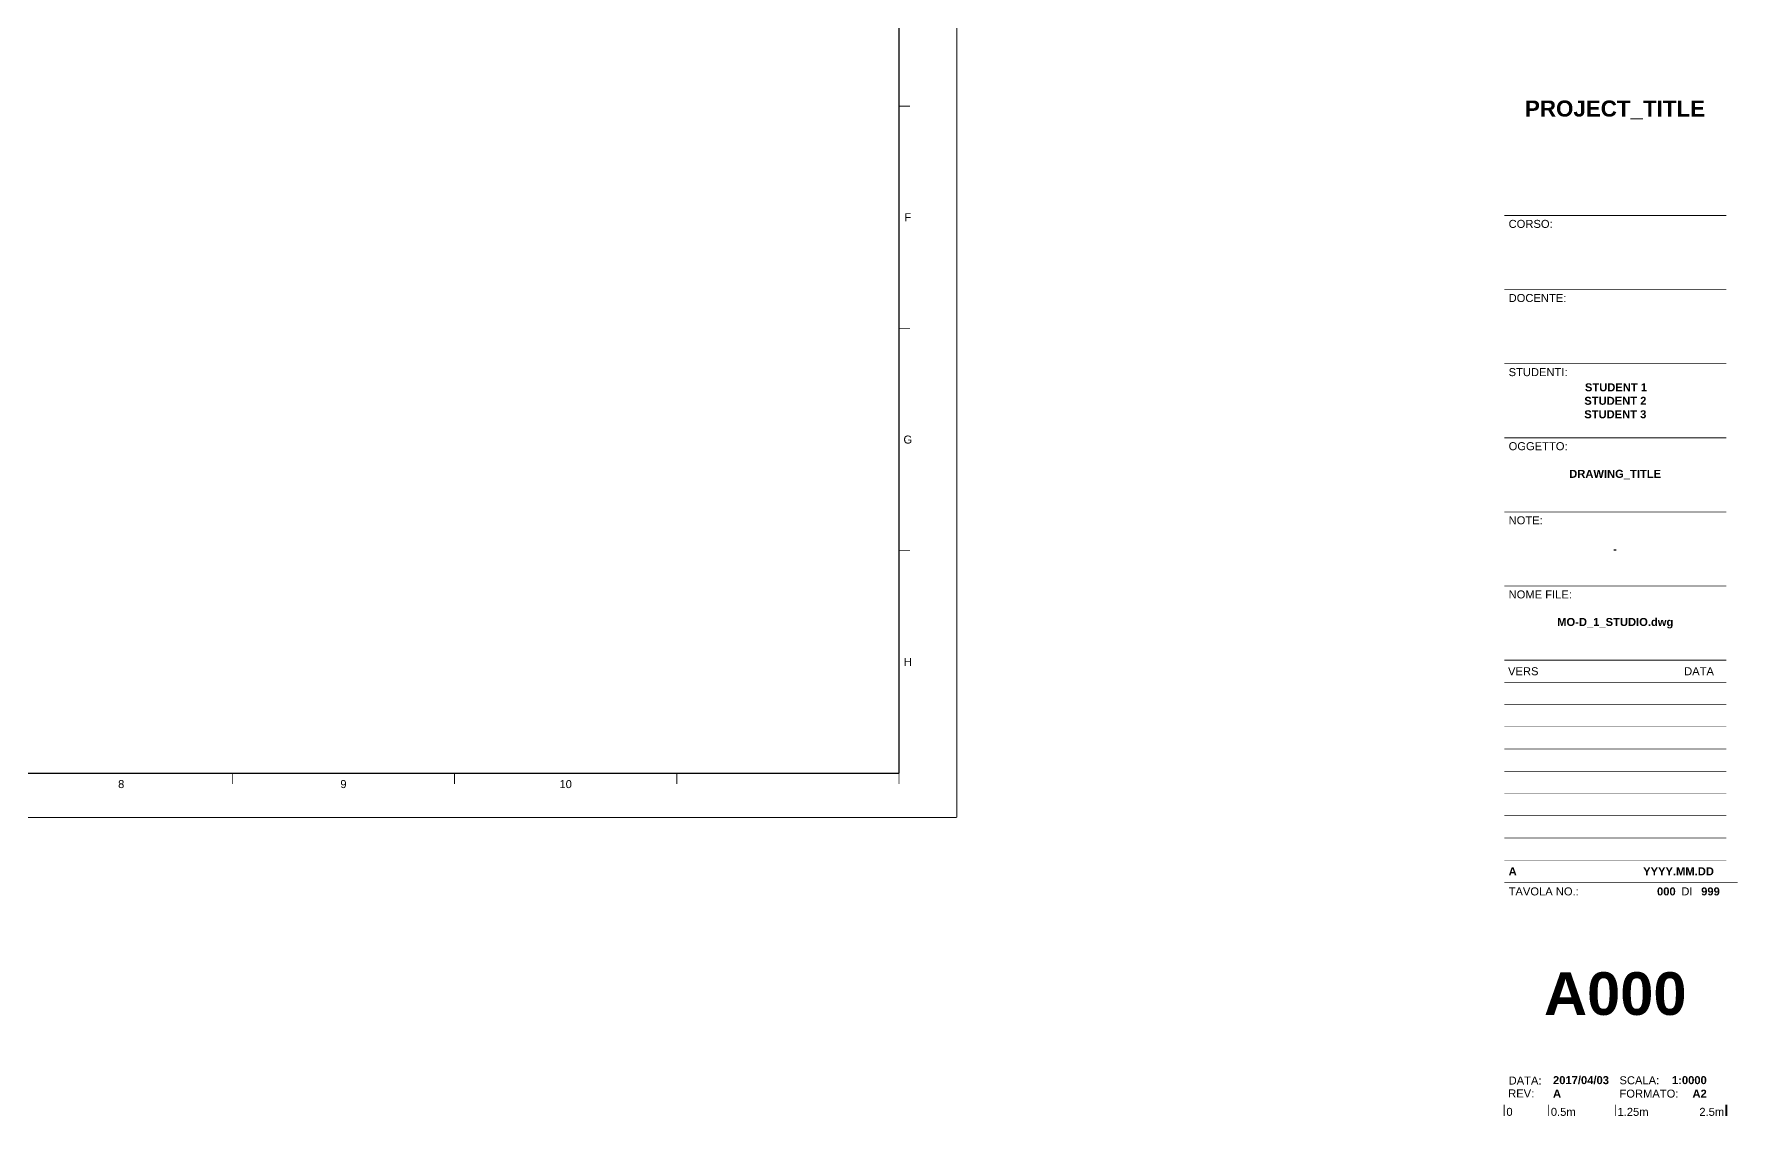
# Paper-space layout 'A000' of a CAD drawing. Header units: millimetres. Extents: x 64 to 837, y 7 to 495.
# Drawn here: x 450.3 to 833.6, y 7.3 to 250.8 of the extents above; entities that cross this region are included whole.
import ezdxf
from ezdxf.enums import TextEntityAlignment as Align

# ---------------------------------------------------------------- set-up
doc = ezdxf.new("R2010")
doc.units = ezdxf.units.MM
doc.layers.add('G-ANNO-NPLT', color=210, linetype='Continuous', plot=False)
doc.layers.add('G-ANNO-TEXT', color=3, linetype='Continuous')
doc.layers.add('G-ANNO-TTLB', color=3, linetype='Continuous')
doc.styles.add('ARIAL', font='arial.ttf')
doc.styles.add('ARIAL-BOLD', font='')
doc.styles.add('E-ARIAL', font='arial.ttf')
doc.styles.get('ARIAL-BOLD').set_extended_font_data('Arial', bold=True)

# ---------------------------------------------------------------- blocks, each defined once
blk = doc.blocks.new('A1_GRID_LAYOUT')
at = {"layer": 'G-ANNO-NPLT', "const_width": 0.18}
for points in [[(594, 0), (594, 420)], [(594, 0), (0, 0)]]:
    blk.add_lwpolyline(points, dxfattribs=at)
at = {"layer": 'G-ANNO-TTLB'}
for p, q in [((581, 10), (581, 410)), ((25, 10), (581, 10))]:
    blk.add_line(p, q, dxfattribs=at)
at = {"layer": 'G-ANNO-TTLB', "const_width": 0.18, "flags": 128}
for points in [[(583.5, 160), (581, 160)], [(583.5, 110), (581, 110)], [(583.5, 110), (581, 110)], [(583.5, 60), (581, 60)], [(583.5, 60), (581, 60)], [(431, 10), (431, 7.5)], [(481, 10), (481, 7.5)], [(531, 10), (531, 7.5)], [(581, 10), (581, 7.5)]]:
    blk.add_lwpolyline(points, dxfattribs=at)
at = {"layer": 'G-ANNO-TEXT', "style": 'ARIAL'}
for s, p in [('F', (582.98, 135)), ('G', (582.98, 85)), ('H', (582.98, 35)), ('8', (406, 7.51)), ('9', (456, 7.51)), ('10', (506, 7.51))]:
    blk.add_text(s, height=1.8, dxfattribs=at).set_placement(p, align=Align.MIDDLE_CENTER)
blk = doc.blocks.new('BLOCK_TITLE')
at = {"layer": 'G-ANNO-TTLB'}
for points, const_width in [([(0, 200), (-50, 200)], 0.18), ([(0, 183.33), (-50, 183.33)], 0.18), ([(0, 166.67), (-50, 166.67)], 0.18), ([(-50, 166.67), (0, 166.67)], 0.18), ([(-50, 150), (0, 150)], 0.18), ([(-50, 150), (0, 150)], 0.18), ([(-50, 150), (0, 150)], 0.18), ([(-50, 150), (0, 150)], 0.18), ([(-50, 133.33), (0, 133.33)], 0.18), ([(-50, 116.67), (0, 116.67)], 0.18), ([(-50, 116.67), (0, 116.67)], 0.18), ([(-50, 100), (0, 100)], 0.18), ([(-50, 95), (0, 95)], 0.12), ([(-50, 90), (0, 90)], 0.12), ([(-50, 85), (0, 85)], 0.12), ([(-50, 80), (0, 80)], 0.12), ([(-50, 75), (0, 75)], 0.12), ([(-50, 70), (0, 70)], 0.12), ([(-50, 65), (0, 65)], 0.12), ([(-50, 60), (0, 60)], 0.12), ([(-50, 55), (0, 55)], 0.12), ([(-50, 50), (0, 50)], 0.18), ([(-50, 50), (0, 50)], 0.18)]:
    blk.add_lwpolyline(points, dxfattribs=dict(at, const_width=const_width))
at = {"layer": 'G-ANNO-TTLB', "const_width": 0.18, "flags": 128}
blk.add_lwpolyline([(2.5, 50), (0, 50)], dxfattribs=at)
blk.add_lwpolyline([(2.5, 50), (0, 50)], dxfattribs=at)
at = {"layer": 'G-ANNO-TEXT', "style": 'ARIAL'}
for s, p in [('CORSO:', (-49, 199.02)), ('DOCENTE:', (-49, 182.35)), ('STUDENTI:', (-49, 165.68)), ('OGGETTO:', (-49, 149.02)), ('NOTE:', (-49, 132.35)), ('NOME FILE:', (-49, 115.68)), ('TAVOLA NO.:', (-49, 48.88))]:
    blk.add_text(s, height=1.8, dxfattribs=at).set_placement(p, align=Align.TOP_LEFT)
for s, p in [('VERS', (-49.13, 97.5)), ('DI', (-10.14, 47.99)), ('DATA:', (-49, 5.44)), ('SCALA:', (-24.06, 5.5)), ('REV:', (-49.1, 2.54)), ('FORMATO:', (-24.06, 2.5))]:
    blk.add_text(s, height=1.8, dxfattribs=at).set_placement(p, align=Align.MIDDLE_LEFT)
at = {"layer": 'G-ANNO-TEXT'}
for s, style, p in [('DATA', 'ARIAL', (-2.81, 97.5)), ('A2', 'ARIAL-BOLD', (-4.42, 2.5))]:
    blk.add_text(s, height=1.8, dxfattribs=dict(at, style=style)).set_placement(p, align=Align.MIDDLE_RIGHT)
at = {"layer": 'G-ANNO-TEXT', "style": 'ARIAL-BOLD'}
for tag, p, height in [('PROJECT_TITLE_001', (-45.32, 222.27), 3.6), ('STUDENTS_001', (-31.83, 160.46), 1.8), ('STUDENTS_002', (-31.97, 157.43), 1.8), ('STUDENTS_003', (-31.98, 154.4), 1.8), ('DRAWING_TITLE_001', (-35.37, 141), 1.8), ('NOTES_001', (-25.48, 124.1), 1.8), ('FILENAME_001', (-38.07, 107.68), 1.8)]:
    blk.add_attdef(tag, p, '', height=height, dxfattribs=at)
at = {"layer": 'G-ANNO-TEXT', "style": 'ARIAL-BOLD', "flags": 2}
for tag, p in [('CLASS_001', (-38.72, 192.28)), ('CLASS_002', (-34.96, 189.25)), ('PROFESSOR_001', (-36.33, 174.1))]:
    blk.add_attdef(tag, p, '', height=1.8, dxfattribs=at)
at = {"layer": 'G-ANNO-TEXT', "style": 'ARIAL-BOLD'}
for tag, p in [('VERSION_9', (-49, 92.5)), ('VERSION_8', (-49, 87.5)), ('VERSION_7', (-49, 82.5)), ('VERSION_6', (-49, 77.5)), ('VERSION_5', (-49, 72.5)), ('VERSION_4', (-49, 67.5)), ('VERSION_3', (-49, 62.5)), ('VERSION_2', (-49, 57.5)), ('VERSION_1', (-49, 52.5)), ('SHEET_TOTAL', (-5.68, 47.98)), ('DATE', (-39.01, 5.53)), ('REV', (-39.01, 2.51))]:
    blk.add_attdef(tag, text='', height=1.8, dxfattribs=at).set_placement(p, align=Align.MIDDLE_LEFT)
for tag, p in [('DATA_9', (-2.81, 92.5)), ('DATA_8', (-2.81, 87.5)), ('DATA_7', (-2.81, 82.5)), ('DATA_6', (-2.81, 77.5)), ('DATA_5', (-2.81, 72.5)), ('DATA_4', (-2.81, 67.5)), ('DATA_3', (-2.81, 62.5)), ('DATA_2', (-2.81, 57.5)), ('DATA_1', (-2.81, 52.5)), ('SHEET_COPY', (-11.42, 47.98)), ('SCALE', (-4.42, 5.53))]:
    blk.add_attdef(tag, text='', height=1.8, dxfattribs=at).set_placement(p, align=Align.MIDDLE_RIGHT)
blk.add_attdef('SHEET', text='', height=9.6, dxfattribs=at).set_placement((-25, 25), align=Align.MIDDLE_CENTER)
blk = doc.blocks.new('*U21')
at = {"layer": 'G-ANNO-TTLB', "const_width": 0.18}
for points in [[(0, -2.5), (0, 0)], [(10, 0), (10, -2.5)], [(25, 0), (25, -2.5)]]:
    blk.add_lwpolyline(points, dxfattribs=at)
at = {"layer": 'G-ANNO-TTLB'}
blk.add_lwpolyline([(50, 0, 0.48, 0.48, 0), (50, -2.5, 0.48, 0.48, 0)], format="xyseb", dxfattribs=at)
at = {"layer": 'G-ANNO-TEXT', "style": 'E-ARIAL'}
blk.add_text('0', height=1.8, dxfattribs=at).set_placement((1.2, -0.7), align=Align.TOP_CENTER)
for s, p in [('0.5m', (10.5, -2.5)), ('1.25m', (25.5, -2.5))]:
    blk.add_text(s, height=1.8, dxfattribs=at).set_placement(p)
blk.add_text('2.5m', height=1.8, dxfattribs=at).set_placement((49.5, -2.5), align=Align.RIGHT)

psp = doc.layouts.new('A000')

# ---------------------------------------------------------------- block references
psp.add_blockref('A1_GRID_LAYOUT', (63.86, 74.61))
ref = psp.add_blockref('BLOCK_TITLE', (831, 10))
ref.add_attrib('SHEET_COPY', '000', dxfattribs={"layer": 'G-ANNO-TEXT', "height": 1.8, "style": 'ARIAL-BOLD'}).set_placement((819.58, 57.98), align=Align.MIDDLE_RIGHT)
ref.add_attrib('SHEET_TOTAL', '999', dxfattribs={"layer": 'G-ANNO-TEXT', "height": 1.8, "style": 'ARIAL-BOLD'}).set_placement((825.32, 57.98), align=Align.MIDDLE_LEFT)
ref.add_attrib('SCALE', '1:0000', dxfattribs={"layer": 'G-ANNO-TEXT', "height": 1.8, "style": 'ARIAL-BOLD'}).set_placement((826.58, 15.53), align=Align.MIDDLE_RIGHT)
ref.add_attrib('REV', 'A', dxfattribs={"layer": 'G-ANNO-TEXT', "height": 1.8, "style": 'ARIAL-BOLD'}).set_placement((791.99, 12.51), align=Align.MIDDLE_LEFT)
ref.add_attrib('DATE', '2017/04/03', dxfattribs={"layer": 'G-ANNO-TEXT', "height": 1.8, "style": 'ARIAL-BOLD'}).set_placement((791.99, 15.53), align=Align.MIDDLE_LEFT)
ref.add_attrib('SHEET', 'A000', dxfattribs={"layer": 'G-ANNO-TEXT', "height": 9.6, "style": 'ARIAL-BOLD'}).set_placement((806, 35), align=Align.MIDDLE_CENTER)
ref.add_attrib('DATA_1', 'YYYY.MM.DD', dxfattribs={"layer": 'G-ANNO-TEXT', "height": 1.8, "style": 'ARIAL-BOLD'}).set_placement((828.19, 62.5), align=Align.MIDDLE_RIGHT)
ref.add_attrib('VERSION_1', 'A', dxfattribs={"layer": 'G-ANNO-TEXT', "height": 1.8, "style": 'ARIAL-BOLD'}).set_placement((782, 62.5), align=Align.MIDDLE_LEFT)
ref.add_attrib('FILENAME_001', 'MO-D_1_STUDIO.dwg', (792.93, 117.68), dxfattribs={"layer": 'G-ANNO-TEXT', "height": 1.8, "style": 'ARIAL-BOLD'})
ref.add_attrib('NOTES_001', '-', (805.52, 134.1), dxfattribs={"layer": 'G-ANNO-TEXT', "height": 1.8, "style": 'ARIAL-BOLD'})
ref.add_attrib('DRAWING_TITLE_001', 'DRAWING_TITLE', (795.63, 151), dxfattribs={"layer": 'G-ANNO-TEXT', "height": 1.8, "style": 'ARIAL-BOLD'})
ref.add_attrib('STUDENTS_001', 'STUDENT 1', (799.17, 170.46), dxfattribs={"layer": 'G-ANNO-TEXT', "height": 1.8, "style": 'ARIAL-BOLD'})
ref.add_attrib('PROJECT_TITLE_001', 'PROJECT_TITLE', (785.68, 232.27), dxfattribs={"layer": 'G-ANNO-TEXT', "height": 3.6, "style": 'ARIAL-BOLD'})
ref.add_attrib('STUDENTS_002', 'STUDENT 2', (799.03, 167.43), dxfattribs={"layer": 'G-ANNO-TEXT', "height": 1.8, "style": 'ARIAL-BOLD'})
ref.add_attrib('STUDENTS_003', 'STUDENT 3', (799.02, 164.4), dxfattribs={"layer": 'G-ANNO-TEXT', "height": 1.8, "style": 'ARIAL-BOLD'})

# ---------------------------------------------------------------- next in the draw order: block references
psp.add_blockref('*U21', (781, 10))

doc.saveas('drawing.dxf')
